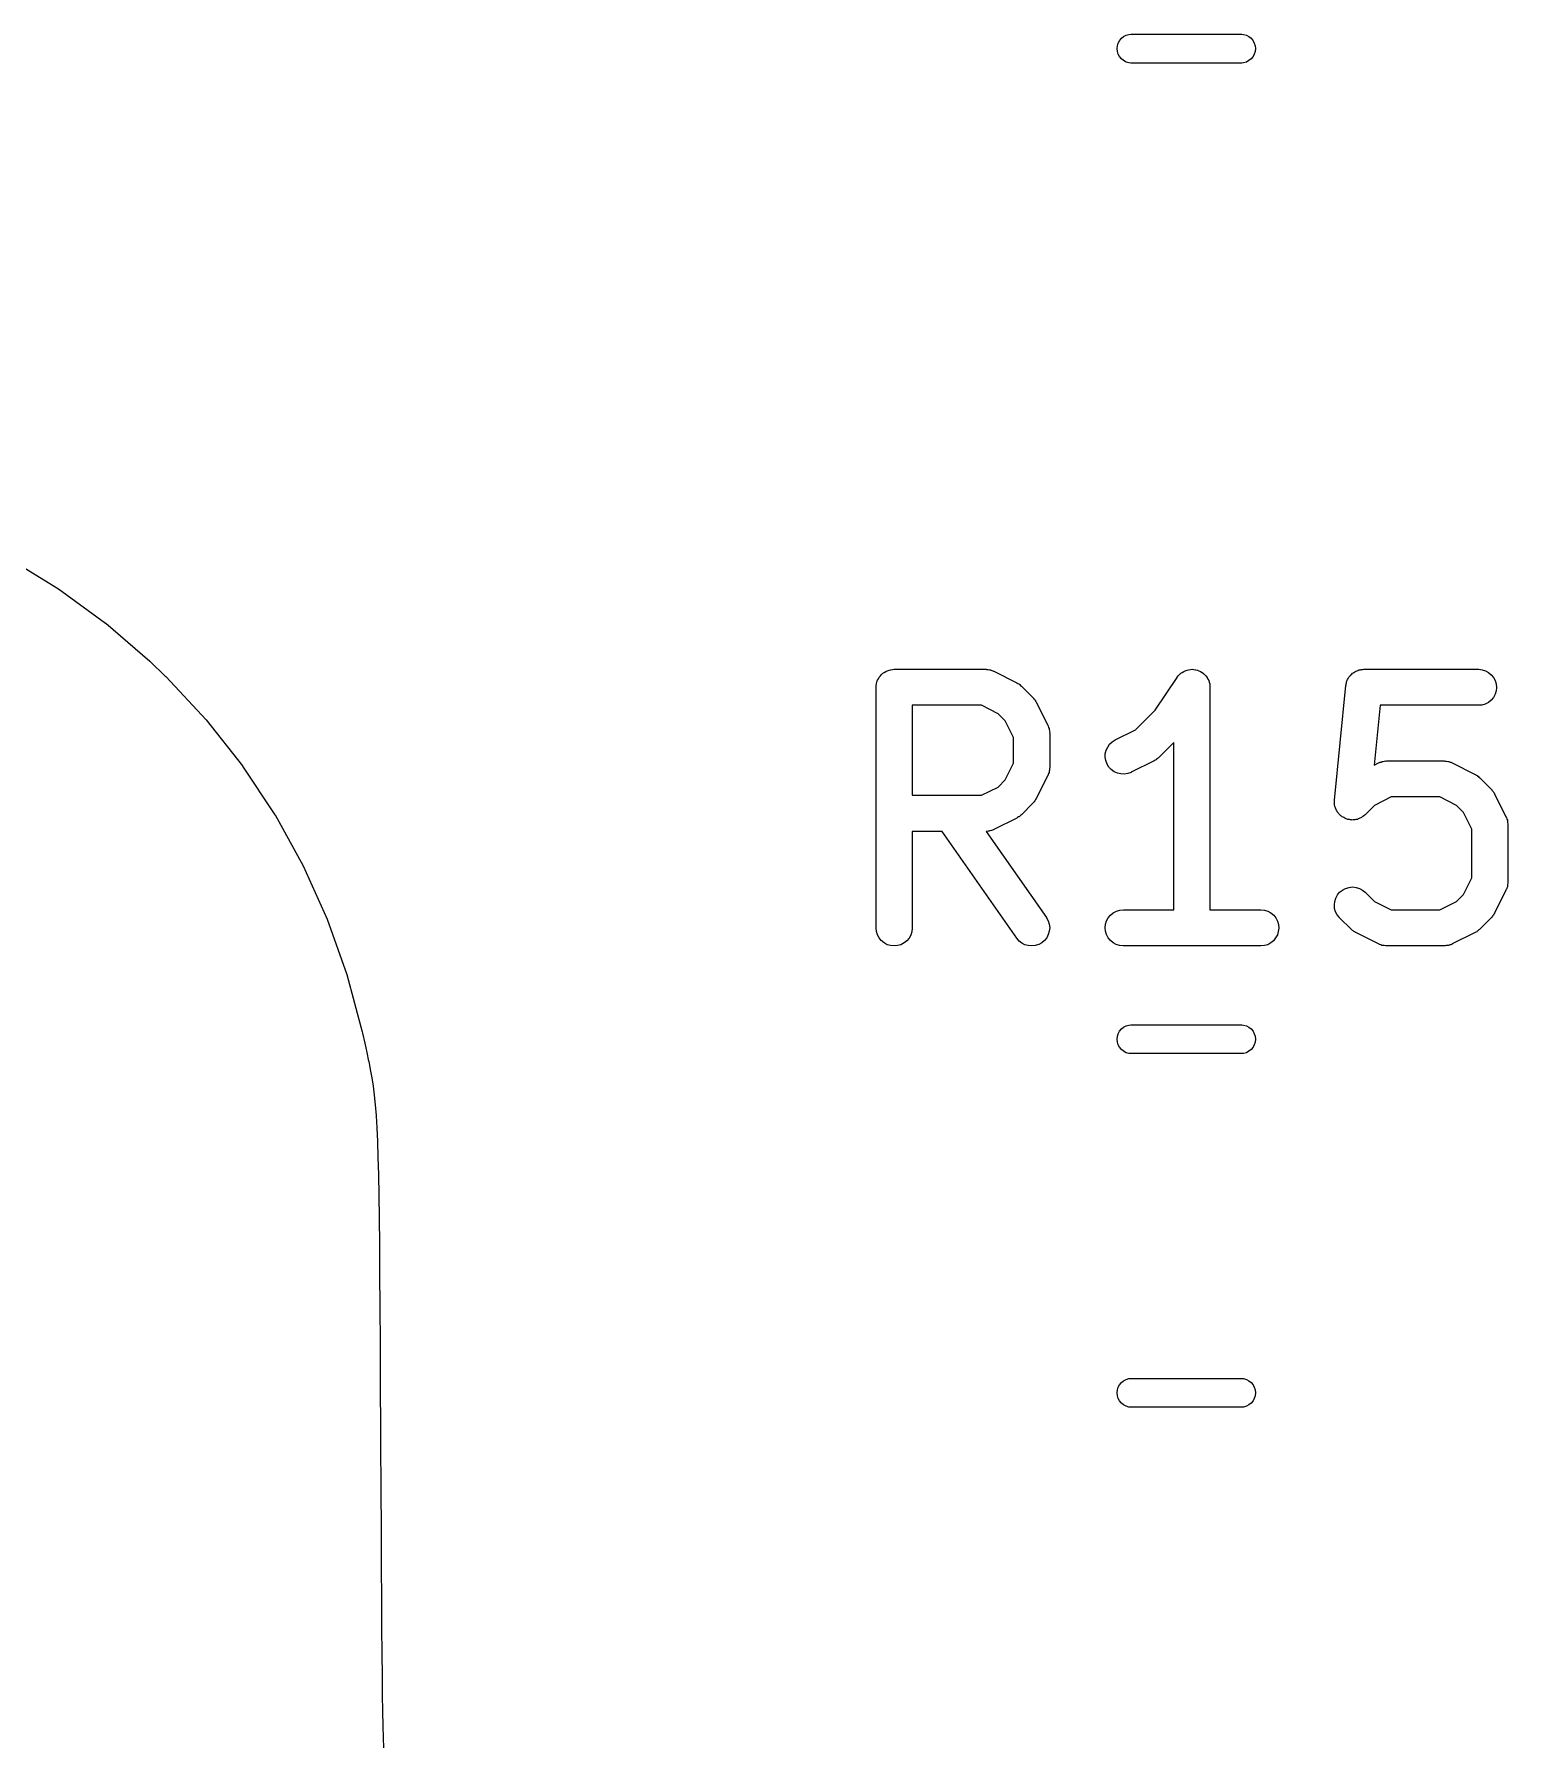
# Model space of a CAD drawing. Extents: x 59.2 to 126.8, y -130.7 to -65.9.
# Drawn here: x 95.91 to 102.04, y -122.21 to -115.11 of the extents above; entities that cross this region are included whole.
import ezdxf

# ---------------------------------------------------------------- set-up
doc = ezdxf.new("R2010")
doc.units = 0
doc.layers.add('BLACK', color=7, linetype='CONTINUOUS')

msp = doc.modelspace()

# ---------------------------------------------------------------- linework, layer by layer
at = {"layer": 'BLACK', "linetype": 'CONTINUOUS'}
for p, q in [((100.417, -115.148), (100.422, -115.138)), ((100.422, -115.138), (100.43, -115.128)), ((100.43, -115.128), (100.439, -115.121)), ((100.439, -115.121), (100.449, -115.115)), ((100.449, -115.115), (100.461, -115.112)), ((100.461, -115.112), (100.469, -115.111)), ((100.469, -115.111), (100.93, -115.111)), ((100.93, -115.111), (100.938, -115.112)), ((100.938, -115.112), (100.95, -115.115)), ((100.95, -115.115), (100.96, -115.121)), ((100.96, -115.121), (100.969, -115.128)), ((100.969, -115.128), (100.977, -115.138)), ((100.977, -115.138), (100.982, -115.148)), ((100.412, -115.171), (100.413, -115.159)), ((100.413, -115.183), (100.412, -115.171)), ((100.413, -115.159), (100.417, -115.148)), ((100.417, -115.194), (100.413, -115.183)), ((100.422, -115.204), (100.417, -115.194)), ((100.43, -115.214), (100.422, -115.204)), ((100.977, -115.204), (100.969, -115.214)), ((100.982, -115.194), (100.977, -115.204)), ((100.982, -115.148), (100.986, -115.159)), ((100.986, -115.183), (100.982, -115.194)), ((100.986, -115.159), (100.987, -115.171)), ((100.987, -115.171), (100.986, -115.183)), ((100.439, -115.221), (100.43, -115.214)), ((100.449, -115.227), (100.439, -115.221)), ((100.461, -115.23), (100.449, -115.227)), ((100.469, -115.231), (100.461, -115.23)), ((100.93, -115.231), (100.469, -115.231)), ((100.938, -115.23), (100.93, -115.231)), ((100.95, -115.227), (100.938, -115.23)), ((100.96, -115.221), (100.95, -115.227)), ((100.969, -115.214), (100.96, -115.221)), ((95.8065, -117.291), (96.0123, -117.417)), ((96.0123, -117.417), (96.0124, -117.417)), ((96.0124, -117.417), (96.0125, -117.417)), ((96.0125, -117.417), (96.0126, -117.417)), ((96.0126, -117.417), (96.2078, -117.559)), ((96.2078, -117.559), (96.2079, -117.559)), ((96.2079, -117.559), (96.208, -117.559)), ((96.208, -117.559), (96.2081, -117.559)), ((96.2081, -117.559), (96.3916, -117.717)), ((96.3916, -117.717), (96.3916, -117.717)), ((96.3916, -117.717), (96.3917, -117.717)), ((96.3917, -117.717), (96.3918, -117.718)), ((96.3918, -117.718), (96.4572, -117.781)), ((99.4382, -117.768), (99.4437, -117.764)), ((99.4437, -117.764), (99.4439, -117.764)), ((99.4439, -117.764), (99.4441, -117.764)), ((99.4441, -117.764), (99.4504, -117.76)), ((99.4504, -117.76), (99.4566, -117.757)), ((99.4566, -117.757), (99.4569, -117.757)), ((99.4569, -117.757), (99.4571, -117.757)), ((99.4571, -117.757), (99.4639, -117.755)), ((99.4639, -117.755), (99.4706, -117.753)), ((99.4706, -117.753), (99.4709, -117.753)), ((99.4709, -117.753), (99.4712, -117.753)), ((99.4712, -117.753), (99.4782, -117.752)), ((99.4782, -117.752), (99.4852, -117.751)), ((99.4852, -117.751), (99.8662, -117.751)), ((99.8662, -117.751), (99.8672, -117.751)), ((99.8672, -117.751), (99.8694, -117.752)), ((99.8694, -117.752), (99.8716, -117.752)), ((99.8716, -117.752), (99.8767, -117.752)), ((99.8767, -117.752), (99.8818, -117.753)), ((99.8818, -117.753), (99.8839, -117.754)), ((99.8839, -117.754), (99.886, -117.754)), ((99.886, -117.754), (99.8908, -117.756)), ((99.8908, -117.756), (99.8957, -117.757)), ((99.8957, -117.757), (99.8976, -117.759)), ((99.8976, -117.759), (99.8997, -117.759)), ((99.8997, -117.759), (99.9949, -117.807)), ((100.677, -117.768), (100.682, -117.764)), ((100.682, -117.764), (100.689, -117.76)), ((100.682, -117.764), (100.682, -117.764)), ((100.682, -117.764), (100.682, -117.764)), ((100.689, -117.76), (100.695, -117.757)), ((100.695, -117.757), (100.703, -117.755)), ((100.695, -117.757), (100.695, -117.757)), ((100.695, -117.757), (100.695, -117.757)), ((100.703, -117.755), (100.709, -117.753)), ((100.709, -117.753), (100.717, -117.752)), ((100.709, -117.753), (100.709, -117.753)), ((100.709, -117.753), (100.709, -117.753)), ((100.717, -117.752), (100.724, -117.751)), ((100.724, -117.751), (100.724, -117.751)), ((100.724, -117.751), (100.731, -117.752)), ((100.724, -117.751), (100.724, -117.751)), ((100.731, -117.752), (100.738, -117.753)), ((100.738, -117.753), (100.738, -117.753)), ((100.738, -117.753), (100.739, -117.753)), ((100.739, -117.753), (100.746, -117.755)), ((100.746, -117.755), (100.752, -117.757)), ((100.752, -117.757), (100.752, -117.757)), ((100.752, -117.757), (100.752, -117.757)), ((100.752, -117.757), (100.759, -117.761)), ((100.759, -117.761), (100.765, -117.764)), ((100.765, -117.764), (100.765, -117.764)), ((100.765, -117.764), (100.765, -117.764)), ((100.765, -117.764), (100.771, -117.769)), ((101.391, -117.768), (101.394, -117.766)), ((101.394, -117.766), (101.396, -117.764)), ((101.396, -117.764), (101.4, -117.762)), ((101.4, -117.762), (101.403, -117.76)), ((101.403, -117.76), (101.406, -117.759)), ((101.406, -117.759), (101.409, -117.757)), ((101.409, -117.757), (101.413, -117.756)), ((101.413, -117.756), (101.417, -117.754)), ((101.417, -117.754), (101.42, -117.754)), ((101.42, -117.754), (101.423, -117.753)), ((101.423, -117.753), (101.427, -117.752)), ((101.427, -117.752), (101.431, -117.752)), ((101.431, -117.752), (101.434, -117.752)), ((101.434, -117.752), (101.438, -117.751)), ((101.438, -117.751), (101.914, -117.751)), ((101.914, -117.751), (101.915, -117.751)), ((101.915, -117.751), (101.929, -117.753)), ((101.929, -117.753), (101.943, -117.757)), ((101.943, -117.757), (101.956, -117.764)), ((101.956, -117.764), (101.967, -117.774)), ((96.4572, -117.781), (96.4573, -117.781)), ((96.4573, -117.781), (96.4573, -117.781)), ((96.4573, -117.781), (96.4574, -117.781)), ((96.4574, -117.781), (96.6254, -117.961)), ((99.4102, -117.825), (99.411, -117.818)), ((99.4102, -117.826), (99.4102, -117.825)), ((99.4102, -118.826), (99.4102, -117.826)), ((99.4102, -117.826), (99.4102, -117.826)), ((99.4102, -117.826), (99.4102, -117.826)), ((99.4102, -117.826), (99.4102, -117.826)), ((99.411, -117.818), (99.4117, -117.811)), ((99.4117, -117.811), (99.4118, -117.811)), ((99.4118, -117.811), (99.4119, -117.811)), ((99.4119, -117.811), (99.414, -117.804)), ((99.414, -117.804), (99.4161, -117.797)), ((99.4161, -117.797), (99.4162, -117.797)), ((99.4162, -117.797), (99.4163, -117.797)), ((99.4163, -117.797), (99.4197, -117.791)), ((99.4197, -117.791), (99.423, -117.784)), ((99.423, -117.784), (99.4232, -117.784)), ((99.4232, -117.784), (99.4233, -117.784)), ((99.4233, -117.784), (99.4279, -117.779)), ((99.4279, -117.779), (99.4324, -117.773)), ((99.4324, -117.773), (99.4326, -117.773)), ((99.4326, -117.773), (99.4327, -117.773)), ((99.4327, -117.773), (99.4382, -117.768)), ((99.9949, -117.807), (99.9959, -117.807)), ((99.9959, -117.807), (99.9994, -117.81)), ((99.9994, -117.81), (100.003, -117.812)), ((100.003, -117.812), (100.006, -117.814)), ((100.006, -117.814), (100.008, -117.815)), ((100.008, -117.815), (100.011, -117.818)), ((100.011, -117.818), (100.014, -117.821)), ((100.014, -117.821), (100.062, -117.869)), ((100.57, -117.921), (100.661, -117.785)), ((100.661, -117.784), (100.666, -117.778)), ((100.661, -117.785), (100.661, -117.784)), ((100.661, -117.784), (100.661, -117.784)), ((100.661, -117.784), (100.661, -117.784)), ((100.661, -117.784), (100.661, -117.784)), ((100.666, -117.778), (100.671, -117.773)), ((100.671, -117.773), (100.677, -117.768)), ((100.671, -117.773), (100.671, -117.773)), ((100.671, -117.773), (100.671, -117.773)), ((100.771, -117.769), (100.777, -117.774)), ((100.777, -117.774), (100.777, -117.774)), ((100.777, -117.774), (100.777, -117.774)), ((100.777, -117.774), (100.781, -117.779)), ((100.781, -117.779), (100.786, -117.785)), ((100.786, -117.785), (100.786, -117.785)), ((100.786, -117.785), (100.786, -117.785)), ((100.786, -117.785), (100.789, -117.792)), ((100.789, -117.792), (100.793, -117.798)), ((100.793, -117.798), (100.793, -117.798)), ((100.793, -117.798), (100.793, -117.798)), ((100.793, -117.798), (100.795, -117.805)), ((100.795, -117.805), (100.797, -117.812)), ((100.797, -117.812), (100.797, -117.812)), ((100.797, -117.812), (100.797, -117.812)), ((100.797, -117.812), (100.798, -117.819)), ((100.798, -117.819), (100.798, -117.826)), ((100.798, -117.826), (100.798, -118.751)), ((101.315, -118.295), (101.363, -117.819)), ((101.363, -117.818), (101.364, -117.815)), ((101.363, -117.819), (101.363, -117.818)), ((101.364, -117.811), (101.365, -117.807)), ((101.364, -117.815), (101.364, -117.811)), ((101.365, -117.807), (101.366, -117.804)), ((101.366, -117.804), (101.367, -117.801)), ((101.367, -117.801), (101.368, -117.797)), ((101.368, -117.797), (101.37, -117.794)), ((101.37, -117.794), (101.372, -117.79)), ((101.372, -117.79), (101.374, -117.787)), ((101.374, -117.787), (101.375, -117.784)), ((101.375, -117.784), (101.378, -117.781)), ((101.378, -117.781), (101.38, -117.778)), ((101.38, -117.778), (101.383, -117.776)), ((101.383, -117.776), (101.385, -117.773)), ((101.385, -117.773), (101.388, -117.771)), ((101.388, -117.771), (101.391, -117.768)), ((101.967, -117.774), (101.977, -117.785)), ((101.977, -117.785), (101.983, -117.798)), ((101.983, -117.798), (101.987, -117.812)), ((101.987, -117.812), (101.989, -117.827)), ((101.989, -117.827), (101.987, -117.841)), ((99.5602, -117.901), (99.5602, -118.275)), ((99.8485, -117.901), (99.5602, -117.901)), ((99.917, -117.936), (99.8485, -117.901)), ((100.062, -117.869), (100.063, -117.869)), ((100.063, -117.869), (100.065, -117.873)), ((100.065, -117.873), (100.068, -117.876)), ((100.068, -117.876), (100.07, -117.878)), ((100.07, -117.878), (100.072, -117.881)), ((100.072, -117.881), (100.074, -117.885)), ((100.074, -117.885), (100.076, -117.888)), ((100.076, -117.888), (100.124, -117.983)), ((101.505, -117.901), (101.481, -118.15)), ((101.914, -117.901), (101.505, -117.901)), ((101.928, -117.9), (101.914, -117.901)), ((101.942, -117.896), (101.928, -117.9)), ((101.955, -117.889), (101.942, -117.896)), ((101.967, -117.88), (101.955, -117.889)), ((101.976, -117.868), (101.967, -117.88)), ((101.983, -117.855), (101.976, -117.868)), ((101.987, -117.841), (101.983, -117.855)), ((96.6254, -117.961), (96.6255, -117.962)), ((96.6255, -117.962), (96.6255, -117.962)), ((96.6255, -117.962), (96.6257, -117.962)), ((96.6257, -117.962), (96.777, -118.153)), ((99.9474, -117.966), (99.917, -117.936)), ((99.9816, -118.035), (99.9474, -117.966)), ((100.488, -118.003), (100.57, -117.921)), ((99.9816, -118.142), (99.9816, -118.035)), ((100.124, -117.983), (100.124, -117.984)), ((100.124, -117.984), (100.125, -117.986)), ((100.125, -117.986), (100.126, -117.988)), ((100.126, -117.988), (100.127, -117.993)), ((100.127, -117.993), (100.129, -117.998)), ((100.129, -117.998), (100.13, -118)), ((100.13, -118), (100.13, -118.002)), ((100.13, -118.002), (100.131, -118.007)), ((100.131, -118.007), (100.132, -118.012)), ((100.132, -118.012), (100.131, -118.015)), ((100.131, -118.015), (100.132, -118.017)), ((100.132, -118.017), (100.132, -118.16)), ((100.392, -118.053), (100.404, -118.045)), ((100.404, -118.045), (100.488, -118.003)), ((100.363, -118.102), (100.367, -118.088)), ((100.363, -118.117), (100.363, -118.102)), ((100.365, -118.131), (100.363, -118.117)), ((100.367, -118.088), (100.373, -118.075)), ((100.373, -118.075), (100.381, -118.063)), ((100.381, -118.063), (100.392, -118.053)), ((100.582, -118.121), (100.579, -118.124)), ((100.585, -118.118), (100.582, -118.121)), ((100.586, -118.118), (100.585, -118.118)), ((100.648, -118.055), (100.586, -118.118)), ((100.648, -118.751), (100.648, -118.055)), ((96.777, -118.153), (96.7771, -118.153)), ((96.7771, -118.153), (96.7772, -118.154)), ((96.7772, -118.154), (96.7773, -118.154)), ((96.7773, -118.154), (96.9117, -118.356)), ((99.9474, -118.211), (99.9816, -118.142)), ((100.124, -118.193), (100.076, -118.288)), ((100.125, -118.191), (100.124, -118.193)), ((100.126, -118.189), (100.125, -118.191)), ((100.127, -118.184), (100.126, -118.189)), ((100.129, -118.18), (100.127, -118.184)), ((100.13, -118.175), (100.129, -118.177)), ((100.129, -118.177), (100.129, -118.18)), ((100.131, -118.17), (100.13, -118.175)), ((100.132, -118.161), (100.131, -118.163)), ((100.131, -118.163), (100.131, -118.165)), ((100.131, -118.165), (100.131, -118.17)), ((100.132, -118.16), (100.132, -118.161)), ((100.37, -118.145), (100.365, -118.131)), ((100.378, -118.158), (100.37, -118.145)), ((100.388, -118.168), (100.378, -118.158)), ((100.4, -118.177), (100.388, -118.168)), ((100.413, -118.183), (100.4, -118.177)), ((100.427, -118.186), (100.413, -118.183)), ((100.442, -118.187), (100.427, -118.186)), ((100.456, -118.185), (100.442, -118.187)), ((100.47, -118.18), (100.456, -118.185)), ((100.471, -118.179), (100.47, -118.18)), ((100.566, -118.132), (100.471, -118.179)), ((100.57, -118.129), (100.566, -118.132)), ((100.574, -118.127), (100.57, -118.129)), ((100.576, -118.125), (100.574, -118.127)), ((100.579, -118.124), (100.576, -118.125)), ((101.481, -118.15), (101.499, -118.14)), ((101.499, -118.14), (101.5, -118.14)), ((101.5, -118.14), (101.502, -118.139)), ((101.502, -118.139), (101.504, -118.138)), ((101.504, -118.138), (101.509, -118.137)), ((101.509, -118.137), (101.514, -118.135)), ((101.514, -118.135), (101.516, -118.134)), ((101.516, -118.134), (101.518, -118.134)), ((101.518, -118.134), (101.523, -118.133)), ((101.523, -118.133), (101.528, -118.132)), ((101.528, -118.132), (101.531, -118.133)), ((101.531, -118.133), (101.533, -118.132)), ((101.533, -118.132), (101.771, -118.132)), ((101.771, -118.132), (101.772, -118.132)), ((101.772, -118.132), (101.774, -118.133)), ((101.774, -118.133), (101.776, -118.133)), ((101.776, -118.133), (101.781, -118.133)), ((101.781, -118.133), (101.787, -118.134)), ((101.787, -118.134), (101.789, -118.135)), ((101.789, -118.135), (101.791, -118.135)), ((101.791, -118.135), (101.796, -118.137)), ((101.796, -118.137), (101.8, -118.138)), ((101.8, -118.138), (101.802, -118.139)), ((101.802, -118.139), (101.804, -118.14)), ((101.804, -118.14), (101.9, -118.188)), ((101.9, -118.188), (101.901, -118.188)), ((101.901, -118.188), (101.904, -118.191)), ((101.904, -118.191), (101.908, -118.193)), ((101.908, -118.193), (101.91, -118.195)), ((99.8485, -118.275), (99.917, -118.241)), ((99.917, -118.241), (99.9474, -118.211)), ((101.91, -118.195), (101.913, -118.196)), ((101.913, -118.196), (101.916, -118.199)), ((101.916, -118.199), (101.919, -118.202)), ((101.919, -118.202), (101.967, -118.25)), ((101.967, -118.25), (101.968, -118.25)), ((101.968, -118.25), (101.97, -118.254)), ((101.97, -118.254), (101.973, -118.257)), ((101.973, -118.257), (101.975, -118.259)), ((101.975, -118.259), (101.977, -118.262)), ((101.977, -118.262), (101.979, -118.265)), ((99.5602, -118.275), (99.8485, -118.275)), ((100.062, -118.308), (100.014, -118.356)), ((100.065, -118.305), (100.062, -118.308)), ((100.068, -118.302), (100.065, -118.305)), ((100.069, -118.299), (100.068, -118.302)), ((100.071, -118.297), (100.069, -118.299)), ((100.073, -118.293), (100.071, -118.297)), ((100.076, -118.289), (100.073, -118.293)), ((100.076, -118.288), (100.076, -118.289)), ((101.315, -118.299), (101.315, -118.295)), ((101.315, -118.302), (101.315, -118.299)), ((101.315, -118.306), (101.315, -118.302)), ((101.315, -118.31), (101.315, -118.306)), ((101.316, -118.313), (101.315, -118.31)), ((101.316, -118.317), (101.316, -118.313)), ((101.317, -118.32), (101.316, -118.317)), ((101.318, -118.324), (101.317, -118.32)), ((101.32, -118.327), (101.318, -118.324)), ((101.321, -118.331), (101.32, -118.327)), ((101.322, -118.334), (101.321, -118.331)), ((101.324, -118.338), (101.322, -118.334)), ((101.482, -118.317), (101.443, -118.356)), ((101.551, -118.282), (101.482, -118.317)), ((101.753, -118.282), (101.551, -118.282)), ((101.822, -118.317), (101.753, -118.282)), ((101.852, -118.347), (101.822, -118.317)), ((101.979, -118.265), (101.981, -118.269)), ((101.981, -118.269), (102.028, -118.364)), ((96.9117, -118.356), (96.9117, -118.356)), ((96.9117, -118.356), (96.9118, -118.356)), ((96.9118, -118.356), (96.9119, -118.356)), ((96.9119, -118.356), (97.029, -118.568)), ((99.9949, -118.37), (99.8997, -118.417)), ((99.9985, -118.367), (99.9949, -118.37)), ((100.002, -118.365), (99.9985, -118.367)), ((100.005, -118.364), (100.002, -118.365)), ((100.007, -118.362), (100.005, -118.364)), ((100.01, -118.359), (100.007, -118.362)), ((100.014, -118.356), (100.01, -118.359)), ((100.014, -118.356), (100.014, -118.356)), ((101.326, -118.341), (101.324, -118.338)), ((101.327, -118.344), (101.326, -118.341)), ((101.33, -118.347), (101.327, -118.344)), ((101.332, -118.35), (101.33, -118.347)), ((101.334, -118.352), (101.332, -118.35)), ((101.337, -118.355), (101.334, -118.352)), ((101.339, -118.358), (101.337, -118.355)), ((101.342, -118.36), (101.339, -118.358)), ((101.345, -118.362), (101.342, -118.36)), ((101.348, -118.365), (101.345, -118.362)), ((101.351, -118.366), (101.348, -118.365)), ((101.354, -118.368), (101.351, -118.366)), ((101.358, -118.37), (101.354, -118.368)), ((101.361, -118.372), (101.358, -118.37)), ((101.364, -118.373), (101.361, -118.372)), ((101.368, -118.374), (101.364, -118.373)), ((101.371, -118.375), (101.368, -118.374)), ((101.375, -118.376), (101.371, -118.375)), ((101.378, -118.376), (101.375, -118.376)), ((101.382, -118.377), (101.378, -118.376)), ((101.386, -118.377), (101.382, -118.377)), ((101.389, -118.378), (101.386, -118.377)), ((101.393, -118.377), (101.389, -118.378)), ((101.397, -118.377), (101.393, -118.377)), ((101.4, -118.377), (101.397, -118.377)), ((101.404, -118.376), (101.4, -118.377)), ((101.407, -118.375), (101.404, -118.376)), ((101.411, -118.375), (101.407, -118.375)), ((101.414, -118.373), (101.411, -118.375)), ((101.418, -118.372), (101.414, -118.373)), ((101.421, -118.37), (101.418, -118.372)), ((101.425, -118.369), (101.421, -118.37)), ((101.428, -118.367), (101.425, -118.369)), ((101.431, -118.365), (101.428, -118.367)), ((101.434, -118.363), (101.431, -118.365)), ((101.437, -118.361), (101.434, -118.363)), ((101.439, -118.359), (101.437, -118.361)), ((101.442, -118.356), (101.439, -118.359)), ((101.443, -118.356), (101.442, -118.356)), ((101.886, -118.416), (101.852, -118.347)), ((102.028, -118.364), (102.029, -118.365)), ((102.029, -118.365), (102.03, -118.367)), ((102.03, -118.367), (102.031, -118.369)), ((102.031, -118.369), (102.032, -118.374)), ((102.032, -118.374), (102.034, -118.379)), ((102.034, -118.379), (102.034, -118.381)), ((102.034, -118.381), (102.035, -118.383)), ((102.035, -118.383), (102.035, -118.388)), ((102.035, -118.388), (102.036, -118.393)), ((102.036, -118.393), (102.036, -118.396)), ((102.036, -118.396), (102.036, -118.398)), ((102.036, -118.398), (102.036, -118.636)), ((99.6843, -118.425), (99.5602, -118.425)), ((99.5602, -118.425), (99.5602, -118.826)), ((99.9952, -118.869), (99.6843, -118.425)), ((99.8684, -118.425), (99.8673, -118.425)), ((99.8673, -118.425), (100.118, -118.783)), ((99.8706, -118.425), (99.8684, -118.425)), ((99.8756, -118.424), (99.8706, -118.425)), ((99.8807, -118.424), (99.8756, -118.424)), ((99.8829, -118.423), (99.8807, -118.424)), ((99.885, -118.423), (99.8829, -118.423)), ((99.8898, -118.421), (99.885, -118.423)), ((99.8947, -118.42), (99.8898, -118.421)), ((99.8967, -118.418), (99.8947, -118.42)), ((99.8988, -118.418), (99.8967, -118.418)), ((99.8997, -118.417), (99.8988, -118.418)), ((101.886, -118.618), (101.886, -118.416)), ((97.029, -118.568), (97.0291, -118.568)), ((97.0291, -118.568), (97.0291, -118.568)), ((97.0291, -118.568), (97.0292, -118.568)), ((97.0292, -118.568), (97.1288, -118.79)), ((101.852, -118.687), (101.886, -118.618)), ((101.321, -118.702), (101.328, -118.689)), ((101.328, -118.689), (101.337, -118.678)), ((101.337, -118.678), (101.349, -118.669)), ((101.349, -118.669), (101.362, -118.662)), ((101.362, -118.662), (101.376, -118.658)), ((101.376, -118.658), (101.39, -118.656)), ((101.39, -118.656), (101.405, -118.658)), ((101.405, -118.658), (101.419, -118.662)), ((101.419, -118.662), (101.432, -118.669)), ((101.432, -118.669), (101.443, -118.678)), ((101.443, -118.678), (101.482, -118.717)), ((101.822, -118.717), (101.852, -118.687)), ((102.028, -118.669), (101.981, -118.765)), ((102.029, -118.667), (102.028, -118.669)), ((102.03, -118.665), (102.029, -118.667)), ((102.032, -118.661), (102.03, -118.665)), ((102.034, -118.656), (102.032, -118.661)), ((102.035, -118.651), (102.034, -118.654)), ((102.034, -118.654), (102.034, -118.656)), ((102.036, -118.641), (102.035, -118.646)), ((102.035, -118.646), (102.035, -118.651)), ((102.036, -118.636), (102.036, -118.637)), ((102.036, -118.637), (102.036, -118.639)), ((102.036, -118.639), (102.036, -118.641)), ((100.396, -118.764), (100.409, -118.757)), ((100.409, -118.757), (100.423, -118.753)), ((100.423, -118.753), (100.438, -118.751)), ((100.438, -118.751), (100.648, -118.751)), ((100.798, -118.751), (101.009, -118.751)), ((101.009, -118.751), (101.01, -118.751)), ((101.01, -118.751), (101.025, -118.753)), ((101.025, -118.753), (101.039, -118.757)), ((101.039, -118.757), (101.051, -118.764)), ((101.315, -118.73), (101.317, -118.716)), ((101.316, -118.745), (101.315, -118.73)), ((101.32, -118.759), (101.316, -118.745)), ((101.317, -118.716), (101.321, -118.702)), ((101.327, -118.772), (101.32, -118.759)), ((101.482, -118.717), (101.551, -118.751)), ((101.551, -118.751), (101.753, -118.751)), ((101.753, -118.751), (101.822, -118.717)), ((97.1288, -118.79), (97.1288, -118.79)), ((97.1288, -118.79), (97.1289, -118.79)), ((97.1289, -118.79), (97.129, -118.79)), ((97.129, -118.79), (97.2106, -119.02)), ((99.4116, -118.841), (99.4102, -118.826)), ((99.5602, -118.827), (99.5586, -118.842)), ((99.5602, -118.826), (99.5602, -118.827)), ((100.118, -118.783), (100.119, -118.784)), ((100.119, -118.784), (100.126, -118.797)), ((100.126, -118.797), (100.13, -118.811)), ((100.13, -118.811), (100.132, -118.826)), ((100.132, -118.826), (100.13, -118.84)), ((100.363, -118.826), (100.364, -118.811)), ((100.364, -118.84), (100.363, -118.826)), ((100.364, -118.811), (100.368, -118.797)), ((100.368, -118.797), (100.375, -118.784)), ((100.375, -118.784), (100.385, -118.773)), ((100.385, -118.773), (100.396, -118.764)), ((101.051, -118.764), (101.063, -118.774)), ((101.063, -118.774), (101.072, -118.785)), ((101.072, -118.785), (101.079, -118.798)), ((101.079, -118.798), (101.083, -118.812)), ((101.084, -118.827), (101.082, -118.841)), ((101.083, -118.812), (101.084, -118.827)), ((101.336, -118.783), (101.327, -118.772)), ((101.337, -118.784), (101.336, -118.783)), ((101.385, -118.832), (101.337, -118.784)), ((101.388, -118.834), (101.385, -118.832)), ((101.918, -118.833), (101.915, -118.835)), ((101.919, -118.832), (101.918, -118.833)), ((101.967, -118.784), (101.919, -118.832)), ((101.969, -118.781), (101.967, -118.784)), ((101.972, -118.778), (101.969, -118.781)), ((101.974, -118.775), (101.972, -118.778)), ((101.976, -118.773), (101.974, -118.775)), ((101.978, -118.769), (101.976, -118.773)), ((101.98, -118.766), (101.978, -118.769)), ((101.981, -118.765), (101.98, -118.766)), ((99.4159, -118.855), (99.4116, -118.841)), ((99.4227, -118.868), (99.4159, -118.855)), ((99.432, -118.879), (99.4227, -118.868)), ((99.4433, -118.889), (99.432, -118.879)), ((99.4561, -118.896), (99.4433, -118.889)), ((99.4701, -118.9), (99.4561, -118.896)), ((99.4847, -118.901), (99.4701, -118.9)), ((99.4993, -118.9), (99.4847, -118.901)), ((99.5133, -118.896), (99.4993, -118.9)), ((99.5263, -118.889), (99.5133, -118.896)), ((99.5377, -118.88), (99.5263, -118.889)), ((99.5471, -118.869), (99.5377, -118.88)), ((99.5541, -118.856), (99.5471, -118.869)), ((99.5586, -118.842), (99.5541, -118.856)), ((100.005, -118.881), (99.9952, -118.869)), ((100.016, -118.89), (100.005, -118.881)), ((100.029, -118.896), (100.016, -118.89)), ((100.043, -118.9), (100.029, -118.896)), ((100.058, -118.901), (100.043, -118.9)), ((100.072, -118.9), (100.058, -118.901)), ((100.086, -118.895), (100.072, -118.9)), ((100.099, -118.888), (100.086, -118.895)), ((100.11, -118.879), (100.099, -118.888)), ((100.12, -118.867), (100.11, -118.879)), ((100.126, -118.854), (100.12, -118.867)), ((100.13, -118.84), (100.126, -118.854)), ((100.368, -118.854), (100.364, -118.84)), ((100.375, -118.867), (100.368, -118.854)), ((100.384, -118.879), (100.375, -118.867)), ((100.395, -118.888), (100.384, -118.879)), ((100.408, -118.895), (100.395, -118.888)), ((100.422, -118.9), (100.408, -118.895)), ((100.437, -118.901), (100.422, -118.9)), ((100.438, -118.901), (100.437, -118.901)), ((101.009, -118.901), (100.438, -118.901)), ((101.024, -118.9), (101.009, -118.901)), ((101.038, -118.896), (101.024, -118.9)), ((101.051, -118.889), (101.038, -118.896)), ((101.062, -118.88), (101.051, -118.889)), ((101.071, -118.868), (101.062, -118.88)), ((101.078, -118.855), (101.071, -118.868)), ((101.082, -118.841), (101.078, -118.855)), ((101.391, -118.837), (101.388, -118.834)), ((101.393, -118.839), (101.391, -118.837)), ((101.396, -118.841), (101.393, -118.839)), ((101.4, -118.843), (101.396, -118.841)), ((101.403, -118.845), (101.4, -118.843)), ((101.404, -118.846), (101.403, -118.845)), ((101.499, -118.893), (101.404, -118.846)), ((101.501, -118.894), (101.499, -118.893)), ((101.503, -118.895), (101.501, -118.894)), ((101.508, -118.897), (101.503, -118.895)), ((101.513, -118.899), (101.508, -118.897)), ((101.515, -118.899), (101.513, -118.899)), ((101.517, -118.9), (101.515, -118.899)), ((101.522, -118.9), (101.517, -118.9)), ((101.527, -118.901), (101.522, -118.9)), ((101.53, -118.901), (101.527, -118.901)), ((101.532, -118.901), (101.53, -118.901)), ((101.533, -118.901), (101.532, -118.901)), ((101.771, -118.901), (101.533, -118.901)), ((101.773, -118.901), (101.771, -118.901)), ((101.775, -118.901), (101.773, -118.901)), ((101.78, -118.9), (101.775, -118.901)), ((101.785, -118.9), (101.78, -118.9)), ((101.788, -118.899), (101.785, -118.9)), ((101.79, -118.899), (101.788, -118.899)), ((101.795, -118.897), (101.79, -118.899)), ((101.8, -118.896), (101.795, -118.897)), ((101.801, -118.895), (101.8, -118.896)), ((101.804, -118.894), (101.801, -118.895)), ((101.9, -118.846), (101.804, -118.893)), ((101.804, -118.893), (101.804, -118.894)), ((101.903, -118.844), (101.9, -118.846)), ((101.907, -118.842), (101.903, -118.844)), ((101.909, -118.84), (101.907, -118.842)), ((101.912, -118.838), (101.909, -118.84)), ((101.915, -118.835), (101.912, -118.838)), ((97.2106, -119.02), (97.2107, -119.02)), ((97.2107, -119.02), (97.2107, -119.02)), ((97.2107, -119.02), (97.2108, -119.02)), ((97.2108, -119.02), (97.2742, -119.258)), ((97.2742, -119.258), (97.2742, -119.258)), ((97.2742, -119.258), (97.2743, -119.258)), ((97.2743, -119.258), (97.2743, -119.258)), ((97.2743, -119.258), (97.2755, -119.264)), ((100.417, -119.266), (100.422, -119.256)), ((100.422, -119.256), (100.43, -119.246)), ((100.43, -119.246), (100.439, -119.239)), ((100.439, -119.239), (100.449, -119.233)), ((100.449, -119.233), (100.461, -119.23)), ((100.461, -119.23), (100.469, -119.229)), ((100.469, -119.229), (100.93, -119.229)), ((100.93, -119.229), (100.938, -119.23)), ((100.938, -119.23), (100.95, -119.233)), ((100.95, -119.233), (100.96, -119.239)), ((100.96, -119.239), (100.969, -119.246)), ((100.969, -119.246), (100.977, -119.256)), ((100.977, -119.256), (100.982, -119.266)), ((97.2755, -119.264), (97.2755, -119.264)), ((97.2755, -119.264), (97.2849, -119.306)), ((97.2849, -119.306), (97.2849, -119.306)), ((97.2849, -119.306), (97.2849, -119.306)), ((97.2849, -119.306), (97.2935, -119.344)), ((100.412, -119.289), (100.413, -119.277)), ((100.413, -119.301), (100.412, -119.289)), ((100.413, -119.277), (100.417, -119.266)), ((100.417, -119.312), (100.413, -119.301)), ((100.422, -119.322), (100.417, -119.312)), ((100.43, -119.332), (100.422, -119.322)), ((100.977, -119.322), (100.969, -119.332)), ((100.982, -119.312), (100.977, -119.322)), ((100.982, -119.266), (100.986, -119.277)), ((100.986, -119.301), (100.982, -119.312)), ((100.986, -119.277), (100.987, -119.289)), ((100.987, -119.289), (100.986, -119.301)), ((97.2935, -119.344), (97.2935, -119.344)), ((97.2935, -119.344), (97.2935, -119.344)), ((97.2935, -119.344), (97.3011, -119.38)), ((97.3011, -119.38), (97.3012, -119.38)), ((97.3012, -119.38), (97.3012, -119.38)), ((97.3012, -119.38), (97.308, -119.415)), ((100.439, -119.339), (100.43, -119.332)), ((100.449, -119.345), (100.439, -119.339)), ((100.461, -119.348), (100.449, -119.345)), ((100.469, -119.349), (100.461, -119.348)), ((100.93, -119.349), (100.469, -119.349)), ((100.938, -119.348), (100.93, -119.349)), ((100.95, -119.345), (100.938, -119.348)), ((100.96, -119.339), (100.95, -119.345)), ((100.969, -119.332), (100.96, -119.339)), ((97.308, -119.415), (97.308, -119.415)), ((97.308, -119.415), (97.308, -119.415)), ((97.308, -119.415), (97.308, -119.415)), ((97.308, -119.415), (97.3141, -119.449)), ((97.3141, -119.449), (97.3141, -119.449)), ((97.3141, -119.449), (97.3141, -119.449)), ((97.3141, -119.449), (97.3142, -119.449)), ((97.3142, -119.449), (97.3195, -119.484)), ((97.3195, -119.484), (97.3196, -119.484)), ((97.3196, -119.484), (97.3196, -119.484)), ((97.3196, -119.484), (97.3196, -119.484)), ((97.3196, -119.484), (97.3243, -119.521)), ((97.3243, -119.521), (97.3243, -119.521)), ((97.3243, -119.521), (97.3243, -119.521)), ((97.3243, -119.521), (97.3243, -119.521)), ((97.3243, -119.521), (97.3284, -119.562)), ((97.3284, -119.562), (97.3284, -119.562)), ((97.3284, -119.562), (97.3284, -119.562)), ((97.3284, -119.562), (97.3284, -119.562)), ((97.3284, -119.562), (97.332, -119.606)), ((97.332, -119.606), (97.332, -119.607)), ((97.332, -119.607), (97.332, -119.607)), ((97.332, -119.607), (97.332, -119.607)), ((97.332, -119.607), (97.3351, -119.657)), ((97.3351, -119.657), (97.3351, -119.657)), ((97.3351, -119.657), (97.3351, -119.657)), ((97.3351, -119.657), (97.3377, -119.714)), ((97.3377, -119.714), (97.3377, -119.714)), ((97.3377, -119.714), (97.3377, -119.714)), ((97.3377, -119.714), (97.3399, -119.779)), ((97.3399, -119.779), (97.3399, -119.779)), ((97.3399, -119.779), (97.3418, -119.853)), ((97.3418, -119.853), (97.3418, -119.853)), ((97.3418, -119.853), (97.3418, -119.853)), ((97.3418, -119.853), (97.3434, -119.937)), ((97.3434, -119.937), (97.3434, -119.937)), ((97.3434, -119.937), (97.3434, -119.937)), ((97.3434, -119.937), (97.3447, -120.033)), ((97.3447, -120.033), (97.3447, -120.033)), ((97.3447, -120.033), (97.3458, -120.142)), ((97.3458, -120.142), (97.3458, -120.142)), ((97.3458, -120.142), (97.3468, -120.264)), ((97.3468, -120.264), (97.3468, -120.264)), ((97.3468, -120.264), (97.3477, -120.401)), ((97.3477, -120.401), (97.3477, -120.401)), ((97.3477, -120.401), (97.3486, -120.554)), ((97.3486, -120.554), (97.3486, -120.554)), ((97.3486, -120.554), (97.3495, -120.725)), ((97.3495, -120.725), (97.3495, -120.725)), ((97.3495, -120.725), (97.3504, -120.914)), ((100.412, -120.759), (100.413, -120.747)), ((100.413, -120.747), (100.417, -120.736)), ((100.417, -120.736), (100.422, -120.726)), ((100.422, -120.726), (100.43, -120.716)), ((100.43, -120.716), (100.439, -120.709)), ((100.439, -120.709), (100.449, -120.703)), ((100.449, -120.703), (100.461, -120.7)), ((100.461, -120.7), (100.469, -120.699)), ((100.469, -120.699), (100.93, -120.699)), ((100.93, -120.699), (100.938, -120.7)), ((100.938, -120.7), (100.95, -120.703)), ((100.95, -120.703), (100.96, -120.709)), ((100.96, -120.709), (100.969, -120.716)), ((100.969, -120.716), (100.977, -120.726)), ((100.977, -120.726), (100.982, -120.736)), ((100.982, -120.736), (100.986, -120.747)), ((100.986, -120.747), (100.987, -120.759)), ((100.413, -120.771), (100.412, -120.759)), ((100.417, -120.782), (100.413, -120.771)), ((100.422, -120.792), (100.417, -120.782)), ((100.43, -120.802), (100.422, -120.792)), ((100.439, -120.809), (100.43, -120.802)), ((100.449, -120.815), (100.439, -120.809)), ((100.461, -120.818), (100.449, -120.815)), ((100.469, -120.819), (100.461, -120.818)), ((100.93, -120.819), (100.469, -120.819)), ((100.938, -120.818), (100.93, -120.819)), ((100.95, -120.815), (100.938, -120.818)), ((100.96, -120.809), (100.95, -120.815)), ((100.969, -120.802), (100.96, -120.809)), ((100.977, -120.792), (100.969, -120.802)), ((100.982, -120.782), (100.977, -120.792)), ((100.986, -120.771), (100.982, -120.782)), ((100.987, -120.759), (100.986, -120.771)), ((97.3504, -120.914), (97.3507, -120.971)), ((97.3507, -120.971), (97.3516, -121.16)), ((97.3516, -121.16), (97.3525, -121.33)), ((97.3525, -121.33), (97.3534, -121.482)), ((97.3534, -121.482), (97.3542, -121.618)), ((97.3542, -121.618), (97.3542, -121.618)), ((97.3542, -121.618), (97.355, -121.738)), ((97.355, -121.738), (97.3558, -121.843)), ((97.3558, -121.843), (97.3558, -121.843)), ((97.3558, -121.843), (97.3567, -121.935)), ((97.3567, -121.935), (97.3567, -121.935)), ((97.3567, -121.935), (97.3576, -122.015)), ((97.3576, -122.015), (97.3576, -122.015)), ((97.3576, -122.015), (97.3586, -122.084)), ((97.3586, -122.084), (97.3586, -122.084)), ((97.3586, -122.084), (97.3598, -122.143)), ((97.3598, -122.143), (97.361, -122.193)), ((97.361, -122.193), (97.3624, -122.235))]:
    msp.add_line(p, q, dxfattribs=at)

doc.saveas('drawing.dxf')
